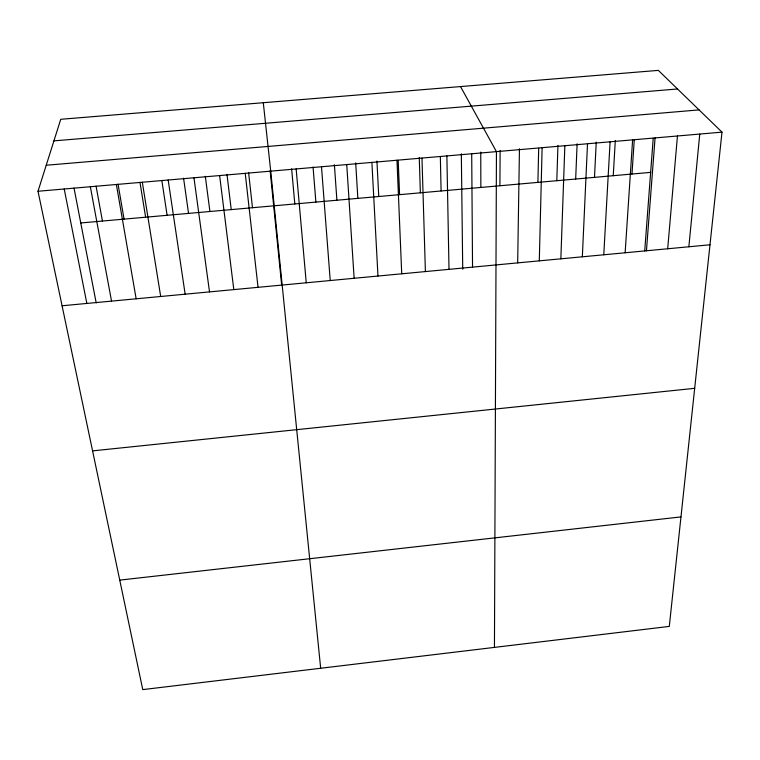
<?xml version="1.0" encoding="UTF-8"?>
<svg xmlns="http://www.w3.org/2000/svg" width="760" height="760" viewBox="0 0 760 760"><rect width="100%" height="100%" fill="white"/><g stroke="black" fill="none" stroke-linecap="round" stroke-linejoin="round"><path stroke-width="1.14" d="M494.447 647.396L496.451 151.639L460.512 86.573M499.918 185.754L500.127 150.423M517.674 262.884L519.45 148.761M537.89 182.381L538.688 148.266M539.296 260.851L542.117 147.687M556.804 180.709L557.944 145.435M560.851 258.827L564.851 145.72M575.672 179.027L577.115 143.782M582.341 256.804L587.508 143.763M594.491 177.355L596.239 142.13M603.772 254.78L610.09 141.806M613.253 175.693L615.306 140.486M625.138 252.776L632.614 139.859M631.978 174.03L634.248 140.011M644.717 250.895L653.211 138.377M646.447 250.772L655.063 137.921M667.688 248.767L677.445 135.993M688.864 246.772L699.76 134.055M722 132.136L669.294 626.411L142.766 689.614L38 191.263L60.743 119.291L658.35 70.385L722 132.136L38 191.263M119.747 580.117L680.969 516.904M92.578 450.88L694.688 388.322M62.073 305.776L709.992 244.786M80.769 222.965L650.645 172.377M46.227 165.243L699.077 109.896M53.922 140.875L677.521 88.977M64.22 189.002L86.849 303.44M74.014 188.024L96.206 302.926M90.345 186.741L111.539 301.112M96.064 186.114L102.448 221.046M118.056 184.214L124.06 219.127M116.375 184.49L136.154 298.803M139.973 182.324L145.625 217.208M142.32 182.248L160.692 296.485M161.832 180.434L167.114 215.298M168.178 180.016L185.145 294.187M183.568 178.153L188.546 213.398M193.952 177.783L209.523 291.897M205.304 176.282L209.921 211.498M219.63 175.57L233.814 289.608M226.983 174.41L231.239 209.608M245.223 173.356L258.039 287.327M248.596 172.548L252.491 207.727M263.292 102.714L270.731 171.152L320.673 668.258M270.142 170.686L281.666 285.066M291.631 168.825L294.813 203.965M296.153 168.948L306.242 282.786M313.053 166.982L315.885 202.093M321.49 166.763L330.229 280.535M334.39 164.73L336.898 200.232M346.74 164.578L354.131 278.284M355.699 162.887L357.856 198.369M371.897 162.402L377.967 276.041M376.941 161.053L378.755 196.517M398.183 160.407L399.589 194.664M396.976 160.236L401.726 273.799M421.971 158.07L425.401 271.577M419.254 157.405L420.365 192.821M440.344 156.769L441.094 190.978M446.88 155.923L449.008 269.353M461.329 153.776L462.726 269.202M471.703 153.776L472.539 267.14M480.748 152.095L480.861 187.445"/></g></svg>
